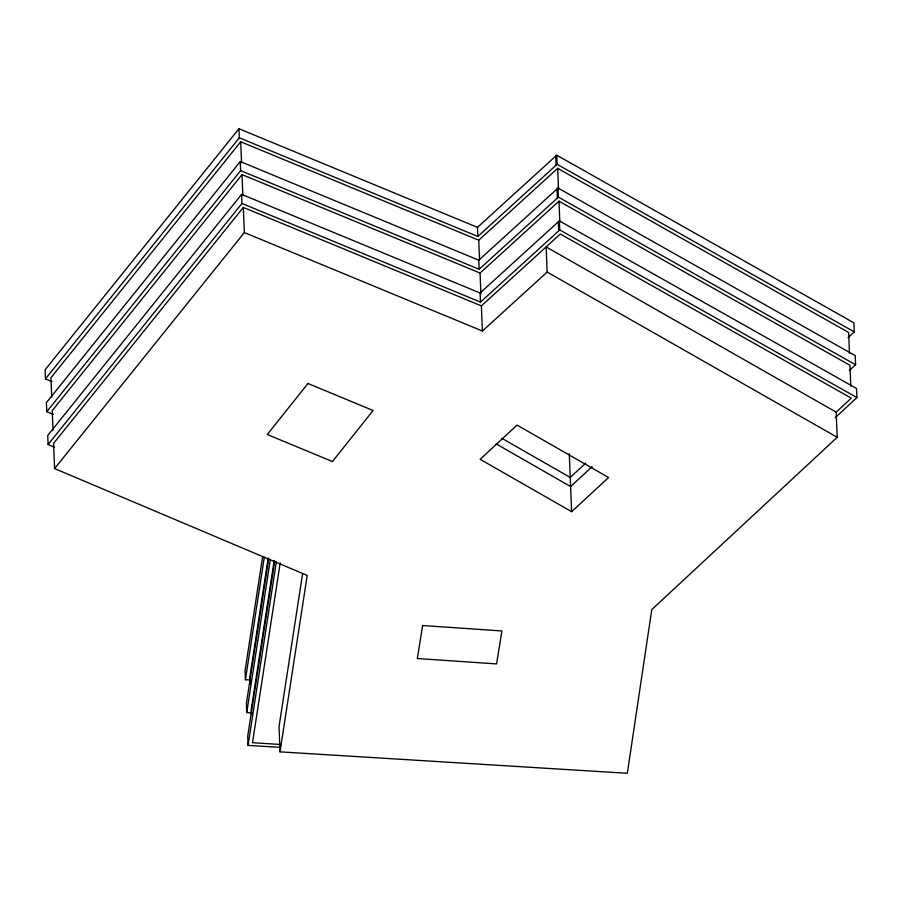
<?xml version="1.0" encoding="UTF-8"?>
<svg xmlns="http://www.w3.org/2000/svg" width="902" height="902" viewBox="0 0 902 902"><rect width="100%" height="100%" fill="white"/><g stroke="black" fill="none" stroke-linecap="round" stroke-linejoin="round"><path stroke-width="1.35" d="M262.64 556.602L245.062 670.648L245.434 679.725L249.64 679.984M245.434 679.725L264.286 557.335M268.187 558.067L249.854 677.064L250.136 684.043M268.672 558.834L246.381 703.481L246.753 712.557L252.368 712.907M246.753 712.557L270.318 559.567M274.197 560.458L251.173 709.885L251.342 714.08M274.704 561.067L247.7 736.303L248.073 745.39L280.364 747.375M248.073 745.39L276.35 561.799M280.195 562.848L252.492 742.718L280.612 744.454M302.565 573.886L279.022 726.696L280.026 751.851L627.33 773.285L651.785 609.594L837.203 437.29L836.188 412.146L851.274 398.12L560.322 234.013L481.386 305.879L482.401 331.023L244.352 232.569L243.337 207.426L481.386 305.879M280.026 751.851L307.21 575.42L54.582 468.566L53.568 443.412L243.337 207.426M848.072 337.652L854.262 331.902L853.901 322.826L556.726 155.2L477.474 227.36L238.951 128.715L45.1 369.775L45.461 378.863L51.921 381.591M45.461 378.863L239.312 137.803L238.951 128.715M849.47 353.426L848.635 332.466L557.684 168.358L478.748 240.214L240.71 141.772L50.94 377.758L51.718 397.32M849.391 370.485L855.581 364.735L855.22 355.647L558.045 188.033L478.793 260.193L240.27 161.548L46.419 402.608L46.78 411.695L53.241 414.424M46.78 411.695L240.631 170.625L240.27 161.548M850.789 386.248L849.955 365.299L559.003 201.18L480.067 273.047L242.029 174.605L52.26 410.59L53.038 430.141M835.229 417.705L856.9 397.557L856.539 388.48L559.364 220.866L480.112 293.015L241.589 194.381L47.738 435.44L48.099 444.517L54.56 447.257M48.099 444.517L241.95 203.457L241.589 194.381M54.582 468.566L244.352 232.569M585.646 463.233L570.233 477.462L501.929 438.338M592.163 466.616L570.605 486.55L496.201 443.919M571.609 511.693L608.579 477.519L517.094 425.113L480.135 459.287L571.609 511.693L569.286 453.717M239.312 137.803L477.834 236.437L557.098 164.288L556.726 155.2M240.631 170.625L479.154 269.27L558.417 197.11L558.045 188.033M241.95 203.457L480.473 302.102L559.736 229.942L559.364 220.866M482.401 331.023L547.153 272.066L546.15 246.922L836.188 412.146M557.098 164.288L854.262 331.902M558.417 197.11L855.581 364.735M559.736 229.942L856.9 397.557M547.153 272.066L837.203 437.29M557.684 168.358L558.53 189.307M559.003 201.18L559.849 222.14M555.711 156.125L556.072 165.213M557.03 188.958L557.391 198.034M558.349 221.791L558.71 230.867M478.748 240.214L479.537 259.776M480.067 273.047L480.913 293.996M477.474 227.36L477.834 236.437M478.793 260.193L479.154 269.27M480.112 293.015L480.473 302.102M240.71 141.772L241.544 162.721M242.029 174.605L242.863 195.554M422.655 625.537L417.322 658.516L496.585 663.917L501.918 630.949L422.655 625.537M307.954 383.485L267.274 434.505L332.432 461.542L373.112 410.511L307.954 383.485"/></g></svg>
